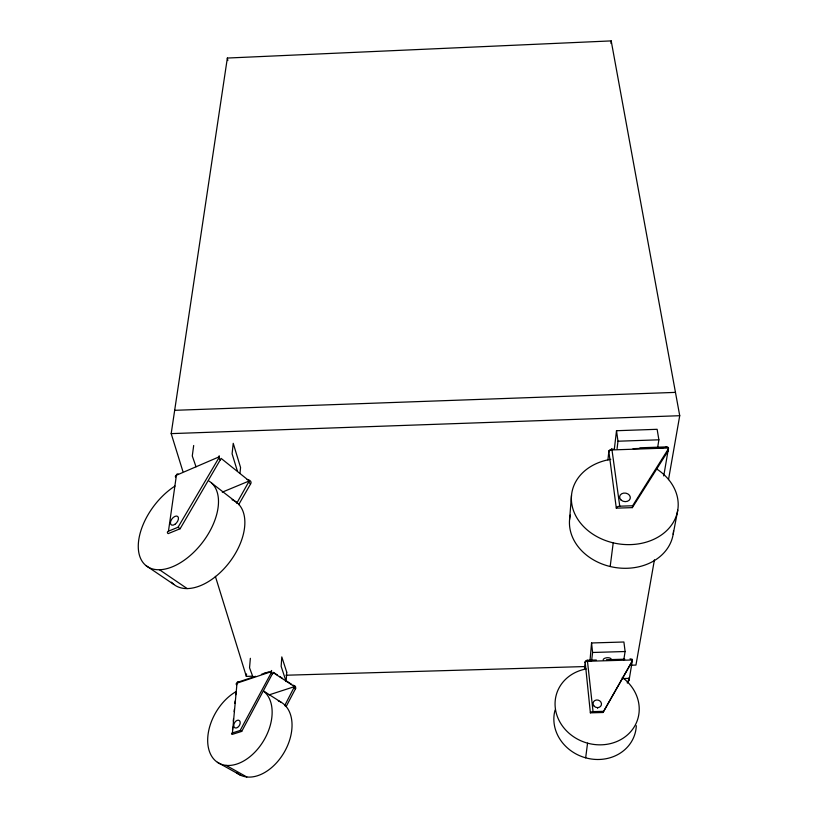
<?xml version="1.0" encoding="UTF-8"?>
<svg xmlns="http://www.w3.org/2000/svg" width="818" height="818" viewBox="0 0 818 818"><rect width="100%" height="100%" fill="white"/><g stroke="black" fill="none" stroke-linecap="round" stroke-linejoin="round"><path stroke-width="1.23" d="M639.87 447.794L667.212 446.873L668.357 447.558L668.5 448.683L632.611 505.769L632.345 507.63L616.312 508.152L608.848 451.352L607.927 459.961M630.024 658.838L632.14 659.226L632.212 661.159L602.999 712.498L590.371 712.846L585.156 662.038L584.492 668.326M602.999 712.498L632.242 661.169L629.287 678.981L627.181 682.846M284.664 705.699L294.47 686.619L273.089 672.539L241.719 731.404L232.067 734.431A2.474 1.094 3 0 1 232.435 732.918L240.165 730.484L271.208 672.836L271.586 670.484L271.32 670.995M569.573 519.573L571.506 495.432M610.985 43.436L611.199 40.9L227.353 58.047L171.187 433.622L182.895 471.434M250.359 658.326L249.551 667.785L252.966 677.1M252.721 676.2L246.341 676.384L246.555 673.94M232.517 729.615L232.741 727.202M233.294 721.179L233.508 718.766M234.173 711.64L234.388 709.278M234.93 703.357L235.144 700.995M235.727 694.738L235.952 692.232M232.435 732.918L237.016 683.142A2.423 1.421 74.3 0 1 238.498 681.813M239.971 473.315L240.564 467.528L233.232 443.325L232.097 453.826L237.281 470.708M236.791 503.172L249.245 480.943L221.126 458.397L180.113 528.755L168.16 533.633A3.17 1.748 6.2 0 1 168.467 531.179L178.038 527.262L218.621 458.295L219.234 455.861L219.019 456.996M623.756 660.003L625.116 651.527L623.899 642.007L591.557 642.968L589.952 661.128M614.318 449.297L616.506 430.718L657.13 429.307L658.879 439.808L657.498 448.469M591.578 660.934L592.59 652.478L591.557 642.968M617.089 448.632L617.979 441.219L616.506 430.718M610.177 566.516L613.224 542.845M585.668 757.826L587.559 743.153M193.682 445.493L192.281 455.984L196.023 466.792M597.61 708.204L597.682 707.621M668.51 447.998L612.14 449.931A3.119 1.871 -6.9 0 0 608.827 451.935L608.889 451.352L608.827 451.935A3.119 2.423 7 0 1 611.598 449.399L611.823 448.755L619.758 506.189A3.231 1.83 -6.4 0 0 616.312 508.152M168.467 531.179L176.422 475.238A3.016 1.769 66.4 0 1 178.181 474.021M586.373 660.494A2.485 2.178 13.7 0 1 587.365 660.269L593.04 711.619A2.536 1.145 -3.9 0 0 590.371 712.846M632.345 507.63L667.917 451.239L668.245 449.327M627.621 682.897L629.073 679.553M663.746 475.933L668.183 449.9L667.917 451.239M654.431 559.819L635.954 665.075L630.852 665.228M668.51 479.614L679.727 415.708L611.199 40.9M673.163 534.246L677.774 510.135M628.878 680.699L628.592 678.132M286.116 706.619L295.789 688.194L295.41 686.312L293.345 685.187M238.692 504.645L250.615 483.898C252.312 481.526 249.245 479.583 247.118 479.512M263.866 673.511L264.449 673.183M219.163 456.822L176.422 475.238A3.067 1.789 6.8 0 0 175.492 477.037M222.291 492.15L249.245 480.943M238.723 681.926L255.523 676.292M261.453 674.308L269.132 671.731M271.607 671.558L237.016 683.142A2.413 1.135 3.2 0 0 236.647 684.717L236.647 684.717A2.474 1.595 -57.8 0 1 236.78 684.083M269.194 694.86L294.47 686.619M666.016 446.996L666.639 446.873M265.86 672.815L266.668 672.754M174.674 410.319L675.463 392.384M171.187 433.622L679.727 415.708M617.979 441.219L658.879 439.808M611.598 449.399L614.124 449.317M633.06 448.663L639.379 448.448M657.079 447.845L663.408 447.63M619.758 506.189L632.611 505.769M592.59 652.478L625.116 651.527M587.365 660.269L596.302 660.014M606.506 659.717L624.819 659.185M632.447 659.962L587.733 661.261A2.464 1.186 -4.2 0 0 585.146 662.529L585.146 662.529A2.485 2.178 13.7 0 1 586.077 660.658M285.942 675.228L584.86 666.558M623.081 678.541L629.308 678.367M593.04 711.619L603.163 711.343M226.075 765.362L246.821 776.988M217.414 762.294L240.829 775.362M240.165 730.484L241.719 731.404M263.386 690.913L281.003 702.161M271.208 672.836L272.701 673.817M294.102 687.887L295.533 688.828M273.376 672.355L277.496 675.075M279.551 676.425L282.599 678.439M285.656 680.443L291.689 684.421M146.207 565.759L173.897 584.481M159.449 569.727L187.189 588.592M178.038 527.262L180.113 528.755M211.657 483.09L237.68 503.285M218.621 458.295L220.594 459.869M248.744 482.405L250.615 483.898M215.369 576.353L246.341 676.384M227.353 58.047L227.833 60.563M209.06 481.107A52.751 30.378 -52.6 0 1 197.445 548.479A52.751 30.378 -52.6 0 1 139.939 556.813A52.751 30.378 -52.6 0 1 174.98 486.056M232.077 499.767A51.657 30.736 -52.9 0 1 230.39 561.056A51.657 30.736 -52.9 0 1 171.443 582.191M237.67 682.611A2.474 1.595 -57.8 0 1 238.447 682.038M263.774 691.282A42.475 27.771 -59.4 0 1 256.279 750.679A42.475 27.771 -59.4 0 1 209.408 751.394A42.475 27.771 -59.4 0 1 235.87 691.711M278.294 700.883A41.79 27.853 -59.9 0 1 284.143 752.427A41.79 27.853 -59.9 0 1 236.535 772.662M656.854 469.082A53.671 42.751 9.1 0 1 659.472 536.24A53.671 42.751 9.1 0 1 577.549 518.929A53.671 42.751 9.1 0 1 610.77 459.338M673.551 530.8A52.342 42.301 9.7 0 1 615.555 567.569A52.342 42.301 9.7 0 1 570.279 515.084M603.173 659.789A4.049 1.953 -4.6 0 1 607.477 657.703A4.049 1.953 -4.6 0 1 611.23 659.553M622.283 677.427A42.495 37.843 17.9 0 1 624.512 737.253A42.495 37.843 17.9 0 1 559.921 722.069A42.495 37.843 17.9 0 1 586.199 668.95M636.312 725.709A41.687 37.383 19.1 0 1 589.287 758.675A41.687 37.383 19.1 0 1 555.054 710.085M286.74 672.212L286.136 681.568L281.157 666.373L281.801 656.915L286.74 672.212M608.909 451.403L608.919 451.475M174.909 524.328A5.286 3.027 -52.5 0 0 177.67 516.434A5.286 3.027 -52.5 0 0 170.757 521.117A5.286 3.027 -52.5 0 0 174.909 524.328M237.496 727.488A4.254 2.771 -59.4 0 0 239.49 720.689A4.254 2.771 -59.4 0 0 233.968 724.114A4.254 2.771 -59.4 0 0 237.496 727.488M621.128 500.105A5.378 4.274 9 0 0 630.126 498.816A5.378 4.274 9 0 0 623.674 493.101A5.378 4.274 9 0 0 621.128 500.105M594.195 706.22A4.264 3.793 17.7 0 0 601.312 705.147A4.264 3.793 17.7 0 0 596.302 700.014A4.264 3.793 17.7 0 0 594.195 706.22"/></g></svg>
